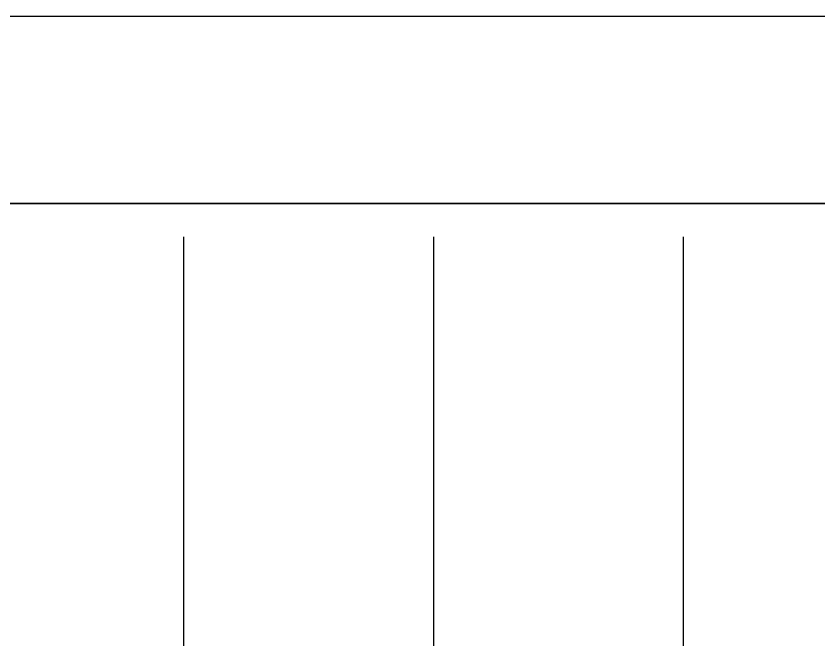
# Model space of a CAD drawing. Extents: x 21 to 47673, y 9 to 26406.
# Drawn here: x 20010 to 21295, y 19875 to 20874 of the extents above; entities that cross this region are included whole.
import ezdxf

# ---------------------------------------------------------------- set-up
doc = ezdxf.new("R2010")
doc.units = 0
doc.header["$LTSCALE"] = 10
for name, color, linetype in [('_図面枠', 7, 'Continuous'), ('_基準', 1, 'Continuous'), ('_文字', 3, 'Continuous')]:
    doc.layers.add(name, color=color, linetype=linetype)

# ---------------------------------------------------------------- blocks, each defined once
blk = doc.blocks.new('WAKU')
at = {"layer": '_図面枠', "color": 7, "const_width": 1}
blk.add_lwpolyline([(803, 565), (0, 565), (0, 0), (803, 0)], close=True, dxfattribs=at)
blk = doc.blocks.new('*U1416')
at = {"layer": '_基準'}
blk.add_line((0, 1347), (0, -40), dxfattribs=at)
blk = doc.blocks.new('*U1382')
at = {"layer": '_基準'}
blk.add_line((0, 1347), (0, -40), dxfattribs=at)
blk = doc.blocks.new('*U1450')
at = {"layer": '_基準'}
blk.add_line((0, 1347), (0, -40), dxfattribs=at)

msp = doc.modelspace()

# ---------------------------------------------------------------- linework, layer by layer
at = {"layer": '_文字'}
msp.add_lwpolyline([(15160.0929, 20873.5703), (22387.0929, 20873.5703), (22387.0929, 20573.5703), (15160.0929, 20573.5703)], close=True, dxfattribs=at)

# ---------------------------------------------------------------- block references
for name, p in [('*U1382', (20278.0929, 19173.5703)), ('*U1416', (20678.0929, 19173.5703)), ('*U1450', (21078.0929, 19173.5703))]:
    msp.add_blockref(name, p)
at = {"layer": '_図面枠', "xscale": 3, "yscale": 3, "zscale": 3}
msp.add_blockref('WAKU', (19978.0929, 18878.5703), dxfattribs=at)

doc.saveas('drawing.dxf')
